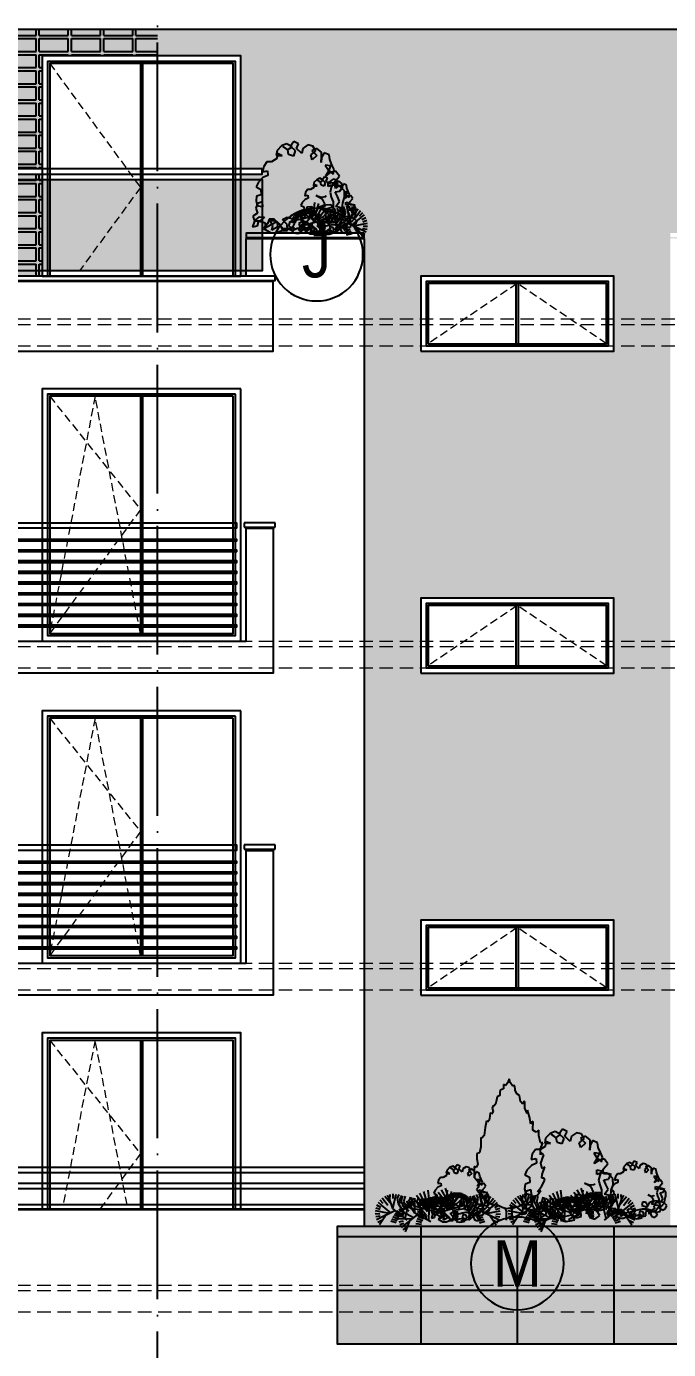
# Model space of a CAD drawing. Extents: x 9615146 to 9672346, y 4699603 to 4705703.
# Drawn here: x 9646191 to 9646789, y 4700649 to 4701881 of the extents above; entities that cross this region are included whole.
import ezdxf
from ezdxf.enums import TextEntityAlignment as Align

# ---------------------------------------------------------------- set-up
doc = ezdxf.new("R2010")
doc.units = 0
doc.header["$LTSCALE"] = 0.5
doc.header["$MEASUREMENT"] = 0
doc.linetypes.add('ACAD_ISO04W100', pattern=[30, 24, -3, 0, -3])
doc.linetypes.add('DASHED', pattern=[0.75, 0.5, -0.25])
doc.layers.get('0').update_dxf_attribs({"color": 251, "linetype": 'CONTINUOUS'})
for name, color, linetype in [('_axis', 1, 'ACAD_ISO04W100'), ('_hatch', 9, 'CONTINUOUS'), ('_hatch_construction', 252, 'CONTINUOUS'), ('_text_spesif_window', 41, 'CONTINUOUS'), ('_view', 3, 'CONTINUOUS'), ('_vista', 75, 'CONTINUOUS'), ('fasadi', 147, 'CONTINUOUS')]:
    doc.layers.add(name, color=color, linetype=linetype)
doc.layers.add('_punk', color=8, linetype='DASHED', lineweight=9)
doc.styles.add('HEB1', font='', dxfattribs={"width": 0.8, "oblique": 17})
doc.styles.add('POMESHTENIA', font='arial.ttf', dxfattribs={"width": 0.9})
doc.styles.get('HEB1').set_extended_font_data('HebarU Cyr')
pattern_1 = [(0, (3, 0), (30, 15), [27, -3]), (0, (3, 3), (30, 15), [27, -3]), (90, (3, 3), (-30, 15), [12, -3]), (90, (0, 3), (-30, 15), [12, -3])]

# ---------------------------------------------------------------- blocks, each defined once
blk = doc.blocks.new('rgrey')
at = {"layer": '_punk', "ltscale": 30}
blk.add_lwpolyline([(173, 7), (90, 63), (7, 7)], dxfattribs=at)
at = {"layer": 'fasadi'}
for p, q in [((89, 7), (89, 63)), ((91, 7), (91, 63))]:
    blk.add_line(p, q, dxfattribs=at)
for points in [[(0, 0), (180, 0), (180, 70), (0, 70)], [(5, 5), (175, 5), (175, 65), (5, 65)], [(7, 7), (173, 7), (173, 63), (7, 63)]]:
    blk.add_lwpolyline(points, close=True, dxfattribs=at)
blk = doc.blocks.new('TREE8-E')
for p, q in [((-8.62, 6.91), (-10, 10.02)), ((-7.19, 7.05), (-8.98, 10.44)), ((-7.42, 8.84), (-7.9, 10.7)), ((-7.42, 8.84), (-6.79, 10.78)), ((-6.94, 5.39), (-4.62, 10.43)), ((-6.11, 9.06), (-5.69, 10.69)), ((-4.45, 8.81), (-3.55, 10.05)), ((-8.62, 3.89), (-13.52, 5.93)), ((-11.68, 6.05), (-13.1, 6.95)), ((-11.26, 6.78), (-12.51, 7.9)), ((-10.72, 7.44), (-11.79, 8.73)), ((-10.09, 8), (-10.95, 9.45)), ((-8.04, 4.03), (-10.82, 7.5)), ((-6.94, 5.39), (-7.42, 8.84)), ((-2.76, 0.04), (-6.94, 5.39)), ((-4.54, 6.64), (-4.45, 8.81)), ((-3.26, 2.93), (-4.54, 6.64)), ((-4.32, 6), (-3.61, 8.28)), ((-3.61, 8.28), (-2.65, 9.42)), ((-3.37, 7.39), (-2.35, 9.19)), ((-2.44, 3.89), (-3.37, 7.39)), ((-3.33, 0.76), (0.33, 8.32)), ((-2.38, 7.14), (-1.43, 8.96)), ((-1.73, 4.24), (-2.38, 7.14)), ((-0.38, 3.93), (-1.32, 6.6)), ((-0.38, 3.93), (0.43, 6.59)), ((0.67, 4.77), (0.71, 7.98)), ((1.23, 4.49), (1.23, 6.45)), ((3.03, 4.83), (1.24, 7.41)), ((4.3, 4.6), (2.6, 8.27)), ((4.87, 5.91), (4.09, 8.87)), ((6.86, 2.61), (4.33, 5.51)), ((6.02, 4.2), (4.87, 5.91)), ((6, 5.26), (5.67, 9.21)), ((6.46, 4.38), (6, 5.26)), ((9.16, 0.67), (6.19, 6.34)), ((6.98, 6.04), (7.28, 9.27)), ((7.4, 4.58), (6.98, 6.04)), ((8.33, 3.11), (7.54, 6.56)), ((8.35, 4.58), (8.22, 6.56)), ((8.82, 4.51), (8.9, 6.49)), ((9.28, 4.39), (9.57, 6.35)), ((9.73, 4.22), (10.22, 6.14)), ((10.16, 4.01), (10.84, 5.86)), ((10.56, 3.75), (11.43, 5.52)), ((10.93, 3.45), (11.99, 5.12)), ((-12.21, 3.59), (-13.88, 3.75)), ((-12.16, 4.44), (-13.79, 4.86)), ((-6.22, 4.47), (-13.79, 2.65)), ((-11.9, 1.94), (-13.54, 1.57)), ((-9.89, 3.59), (-13.12, 0.55)), ((-6.86, -0.04), (-8.75, 0.93)), ((-6.43, 0.55), (-8.23, 1.68)), ((-5.95, 1.11), (-7.65, 2.39)), ((-5.43, 1.62), (-7.01, 3.05)), ((-4.86, 2.09), (-6.31, 3.65)), ((-4.25, 2.5), (-5.56, 4.18)), ((-3.61, 2.86), (-4.77, 4.65)), ((-4.11, 1.77), (-3.26, 2.93)), ((1.9, 3.05), (-0.38, 3.93)), ((8.96, 0.42), (0.67, 4.77)), ((3.35, 0.5), (1.38, 0.37)), ((3.43, 0.97), (1.45, 1.05)), ((3.55, 1.44), (1.59, 1.72)), ((3.72, 1.88), (1.8, 2.37)), ((3.93, 2.31), (1.9, 3.05)), ((4.83, 3.42), (3.03, 4.83)), ((5.2, 3.72), (4.3, 4.6)), ((7.99, 2.91), (9.73, 4.22)), ((8.64, 0.04), (12.5, 4.67)), ((11.57, 2.74), (12.95, 4.16)), ((11.84, 2.34), (13.36, 3.61)), ((12.05, 1.92), (13.7, 3.02)), ((12.23, 1.47), (13.98, 2.4)), ((12.35, 1.01), (14.19, 1.75)), ((12.43, 0.54), (14.34, 1.08))]:
    blk.add_line(p, q)
blk = doc.blocks.new('_TREE16')
for p, q in [((-1.4, 155.7), (-7.1, 147.9)), ((6.3, 152), (-1.4, 155.7)), ((-29.4, 140.7), (-30.9, 132.4)), ((-30.9, 132.4), (-21.1, 131.8)), ((-28.8, 135.5), (-29.9, 127.2)), ((-22.1, 148.4), (-29.4, 140.7)), ((-21.1, 131.8), (-28.8, 135.5)), ((-13.8, 152), (-22.1, 148.4)), ((-11.8, 141.7), (-20, 147.4)), ((-20, 147.4), (-12.3, 141.7)), ((-4.5, 146.9), (-13.8, 152)), ((-12.3, 141.7), (-4.5, 146.9)), ((-10.2, 133.9), (-11.8, 141.7)), ((-2.4, 131.4), (-10.2, 133.9)), ((-7.1, 147.9), (0.7, 140.7)), ((0.7, 140.7), (-2.4, 131.4)), ((2.7, 144.3), (6.3, 152)), ((11.5, 135.5), (2.7, 144.3)), ((13.6, 144.3), (11.5, 135.5)), ((21.9, 150), (13.6, 144.3)), ((30.2, 147.9), (21.9, 150)), ((26.5, 133.4), (34.8, 139.6)), ((29.1, 125.1), (26.5, 133.4)), ((36.9, 144.3), (28.6, 140.1)), ((28.6, 140.1), (36.9, 132.4)), ((36.9, 132.4), (29.1, 125.1)), ((34.8, 139.6), (30.2, 147.9)), ((44.6, 138.1), (36.9, 144.3)), ((44.6, 130.3), (44.6, 138.1)), ((48.8, 137), (44.6, 128.8)), ((57.1, 133.4), (48.8, 137)), ((58.1, 125.6), (57.1, 133.4)), ((-51.6, 114.3), (-53.7, 105.4)), ((-46.4, 122), (-51.6, 114.3)), ((-38.7, 122), (-46.4, 122)), ((-29.9, 127.2), (-38.7, 122)), ((44.1, 121), (44.6, 130.3)), ((44.6, 128.8), (44.1, 121)), ((60.1, 115.3), (50.8, 116.3)), ((50.8, 116.3), (56, 108)), ((56.5, 107), (60.1, 115.3)), ((61.7, 116.9), (58.1, 125.6)), ((65.3, 109.1), (61.7, 116.9)), ((-53.1, 95.6), (-60.4, 87.8)), ((-53.7, 105.4), (-45.4, 107)), ((-44.8, 99.2), (-53.1, 95.6)), ((-45.4, 107), (-44.8, 99.2)), ((51.4, 98.7), (56.5, 107)), ((59.1, 103.9), (51.4, 98.7)), ((55.5, 80.6), (55.5, 88.4)), ((55.5, 88.4), (63.8, 86.8)), ((56, 108), (63.8, 101.3)), ((67.9, 106.5), (59.1, 103.9)), ((63.8, 101.3), (65.3, 109.1)), ((66.4, 89.4), (74.1, 98.2)), ((66.9, 81.6), (66.4, 89.4)), ((74.1, 98.2), (67.9, 106.5)), ((-60.4, 87.8), (-64, 80.1)), ((-64, 80.1), (-56.3, 75.9)), ((-55.7, 67.1), (-63.5, 64.5)), ((-56.3, 75.9), (-55.7, 67.1)), ((46.2, 59.9), (35.3, 66.1)), ((35.3, 66.1), (43.6, 63)), ((63.3, 83.2), (55.5, 80.6)), ((60.7, 79), (58.6, 71.3)), ((58.6, 71.3), (60.7, 63)), ((63.8, 86.8), (60.7, 79)), ((71.6, 82.7), (63.3, 83.2)), ((74.6, 81.6), (66.9, 81.6)), ((67.4, 71.8), (75.1, 72.9)), ((71, 64), (67.4, 71.8)), ((79.8, 80.6), (71.6, 82.7)), ((82.4, 73.9), (74.6, 81.6)), ((75.1, 72.9), (79.8, 80.6)), ((82.9, 63), (82.4, 73.9)), ((-61.9, 52.6), (-65, 44.9)), ((-65, 44.9), (-61.9, 36.6)), ((-63.5, 64.5), (-64.5, 56.8)), ((-64.5, 56.8), (-62.4, 49)), ((-62.4, 49), (-53.1, 46.9)), ((-53.7, 55.2), (-61.9, 52.6)), ((-53.1, 46.9), (-53.7, 55.2)), ((20.3, 46.4), (18.3, 37.6)), ((28.1, 46.9), (20.3, 46.4)), ((34.3, 38.2), (28.1, 46.9)), ((35.8, 37.6), (40, 46.4)), ((40, 46.4), (50.3, 51.1)), ((43.6, 63), (51.4, 64)), ((44.6, 42.3), (52.4, 50.6)), ((50.3, 51.1), (46.2, 59.9)), ((55.5, 44.3), (50.8, 36.6)), ((51.4, 64), (52.4, 65.6)), ((52.4, 50.6), (60.1, 51.1)), ((63.8, 46.4), (55.5, 44.3)), ((60.1, 51.1), (67.9, 41.3)), ((60.7, 63), (63.8, 55.2)), ((63.8, 55.2), (63.8, 46.4)), ((68.4, 47.5), (74.6, 55.8)), ((76.7, 45.4), (68.4, 47.5)), ((74.6, 55.8), (71, 64)), ((71.6, 37.1), (78.8, 44.9)), ((85, 38.2), (76.7, 45.4)), ((78.8, 44.9), (79.8, 53.7)), ((79.8, 53.7), (82.9, 63)), ((-67.1, 23.1), (-70.2, 13.8)), ((-61.9, 36.6), (-69.7, 31.4)), ((-69.7, 31.4), (-67.1, 23.7)), ((-67.1, 23.7), (-58.8, 30.4)), ((-58.8, 23.1), (-67.1, 23.1)), ((-61.9, 15.4), (-59.9, 23.7)), ((-59.9, 23.7), (-49.5, 20.5)), ((-58.8, 30.4), (-50.5, 29.9)), ((-50.5, 29.9), (-58.8, 23.1)), ((-42.8, 26.3), (-45.4, 18.5)), ((-34.5, 26.3), (-42.8, 26.3)), ((-41.2, 23.7), (-32.9, 24.2)), ((-36.6, 15.9), (-41.2, 23.7)), ((-39.2, 17.4), (-29.9, 22.6)), ((-25.7, 17.9), (-34.5, 26.3)), ((-32.9, 24.2), (-24.7, 17.4)), ((-29.9, 22.6), (-28.3, 13.8)), ((-20.5, 25.7), (-12.8, 29.9)), ((-12.8, 17.4), (-20.5, 25.7)), ((-12.8, 29.9), (-5, 27.8)), ((-8.2, 22.6), (-10.2, 14.4)), ((0.1, 20), (-8.2, 22.6)), ((-5, 27.8), (3.3, 25.2)), ((3.3, 25.2), (11.5, 27.3)), ((11.5, 27.3), (20.8, 29.3)), ((13.6, 23.1), (12, 15.4)), ((21.9, 21.1), (13.6, 23.1)), ((18.3, 37.6), (28.1, 35)), ((20.8, 29.3), (28.6, 29.3)), ((35.3, 27.3), (27, 27.8)), ((27, 27.8), (36.9, 21.1)), ((28.1, 35), (35.8, 37.6)), ((28.6, 29.3), (34.3, 38.2)), ((29.1, 20), (37.9, 27.3)), ((44.1, 24.2), (35.3, 27.3)), ((37.9, 27.3), (40.5, 18.5)), ((38.4, 14.8), (39.5, 22.6)), ((46.2, 22.1), (38.4, 14.8)), ((39.5, 22.6), (48.2, 22.6)), ((52.4, 28.8), (44.1, 24.2)), ((55.5, 38.7), (44.6, 42.3)), ((55.5, 20), (46.2, 22.1)), ((48.2, 21.6), (56, 24.7)), ((48.2, 22.6), (56.5, 20)), ((50.8, 36.6), (52.4, 28.8)), ((63.3, 37.6), (55.5, 38.7)), ((56, 24.7), (63.3, 34)), ((56.5, 20), (67.4, 22.1)), ((67.9, 41.3), (63.3, 32.4)), ((69.4, 29.9), (63.3, 37.6)), ((63.3, 34), (71.6, 37.1)), ((63.3, 32.4), (73.6, 25.7)), ((67.4, 22.1), (69.4, 29.9)), ((73.6, 25.7), (81.9, 29.9)), ((81.9, 29.9), (85, 38.2)), ((-70.2, 13.8), (-61.9, 15.4)), ((-45.4, 18.5), (-52.1, 10.7)), ((-52.1, 10.7), (-39.7, 4)), ((-49.5, 20.5), (-49, 12.2)), ((-49, 12.2), (-39.2, 17.4)), ((-39.7, 4), (-30.9, 4)), ((-38.1, 8.1), (-36.6, 15.9)), ((-28.3, 13.8), (-38.1, 8.1)), ((-30.9, 4), (-21.1, 7.6)), ((-20, 10.2), (-25.7, 17.9)), ((-24.7, 17.4), (-21.1, 9.2)), ((-21.1, 9.2), (-13.3, 9.7)), ((-21.1, 7.6), (-12.3, 7.6)), ((-12.3, 10.7), (-20, 10.2)), ((-13.3, 9.7), (-4.5, 11.2)), ((-12.3, 7.6), (-12.8, 17.4)), ((-4.5, 7.1), (-12.3, 10.7)), ((-10.2, 14.4), (-0.9, 12.2)), ((-4.5, 11.2), (0.1, 20)), ((-0.9, 12.2), (-4.5, 4.5)), ((3.8, 10.7), (-4.5, 7.1)), ((-4.5, 4.5), (3.8, 2.4)), ((13.6, 12.8), (3.8, 10.7)), ((3.8, 2.4), (11.5, 3.5)), ((8.4, 5.5), (16.2, 10.2)), ((11.5, 3.5), (19.3, 5)), ((12, 15.4), (21.3, 8.6)), ((19.3, 5), (13.6, 12.8)), ((16.2, 10.2), (23.9, 13.3)), ((21.3, 8.6), (29.6, 10.7)), ((23.9, 13.3), (21.9, 21.1)), ((29.6, 10.7), (29.1, 20)), ((36.9, 21.1), (48.2, 21.6)), ((40.5, 18.5), (44.1, 9.2)), ((44.1, 9.2), (52.4, 6)), ((52.4, 6), (60.7, 12.2)), ((60.7, 12.2), (55.5, 20))]:
    blk.add_line(p, q)
blk = doc.blocks.new('_TREE03')
for p, q in [((-49, 1054), (-45, 1087)), ((-45, 1087), (-26, 1087)), ((-26, 1087), (-7, 1114)), ((-7, 1114), (1, 1146)), ((1, 1146), (12, 1114)), ((12, 1114), (28, 1092)), ((28, 1092), (47, 1098)), ((47, 1098), (47, 1065)), ((-126, 957), (-122, 967)), ((-122, 967), (-111, 940)), ((-91, 962), (-84, 1011)), ((-84, 1011), (-61, 1022)), ((-61, 1022), (-49, 1054)), ((47, 1065), (74, 1054)), ((74, 1054), (77, 1033)), ((77, 1033), (77, 1011)), ((77, 1011), (97, 1000)), ((97, 1000), (104, 973)), ((104, 973), (112, 940)), ((-164, 837), (-149, 892)), ((-149, 892), (-145, 865)), ((-145, 865), (-126, 908)), ((-126, 908), (-126, 957)), ((-111, 940), (-91, 962)), ((112, 940), (124, 924)), ((124, 924), (131, 930)), ((131, 930), (139, 908)), ((139, 908), (131, 881)), ((131, 881), (143, 859)), ((143, 859), (154, 870)), ((154, 870), (158, 843)), ((-195, 799), (-183, 794)), ((-191, 729), (-195, 799)), ((-183, 794), (-176, 778)), ((-176, 778), (-164, 837)), ((158, 843), (162, 810)), ((162, 810), (177, 794)), ((177, 794), (185, 805)), ((185, 805), (196, 751)), ((196, 751), (204, 686)), ((-253, 626), (-241, 686)), ((-241, 729), (-218, 713)), ((-241, 686), (-241, 729)), ((-218, 713), (-191, 729)), ((204, 686), (223, 664)), ((223, 664), (231, 669)), ((231, 669), (231, 594)), ((-279, 529), (-260, 545)), ((-272, 626), (-253, 626)), ((-253, 577), (-272, 626)), ((-260, 545), (-253, 529)), ((-253, 529), (-253, 577)), ((231, 594), (242, 545)), ((242, 545), (262, 539)), ((262, 539), (262, 496)), ((-268, 371), (-287, 431)), ((-287, 431), (-268, 415)), ((-256, 463), (-279, 529)), ((-268, 415), (-256, 463)), ((262, 496), (254, 453)), ((254, 453), (269, 426)), ((269, 426), (285, 436)), ((285, 436), (285, 398)), ((-287, 323), (-283, 339)), ((-260, 274), (-287, 323)), ((-283, 339), (-264, 339)), ((-264, 339), (-268, 371)), ((281, 344), (258, 317)), ((285, 398), (281, 344)), ((-229, 230), (-260, 274)), ((-229, 203), (-256, 241)), ((-256, 241), (-229, 230)), ((265, 252), (219, 192)), ((258, 317), (246, 295)), ((246, 295), (250, 268)), ((250, 268), (265, 252)), ((-176, 187), (-229, 203)), ((-191, 176), (-176, 187)), ((-157, 138), (-191, 176)), ((-84, 117), (-157, 138)), ((-61, 106), (-84, 117)), ((100, 127), (58, 106)), ((131, 122), (100, 127)), ((166, 144), (131, 122)), ((208, 171), (166, 144)), ((219, 192), (208, 171)), ((-61, 106), (-33, 98)), ((-33, 98), (-7, 100)), ((-29, 1), (-22, 41)), ((-18, 99), (-22, 41)), ((24, 95), (-7, 100)), ((35, 99), (21, 68)), ((21, 1), (21, 68)), ((58, 106), (24, 95))]:
    blk.add_line(p, q)
blk = doc.blocks.new('fghfdg')
at = {"layer": '_text_spesif_window'}
blk.add_circle((0, 0), 18, dxfattribs=at)
at = {"layer": '_text_spesif_window', "style": 'HEB1', "text_generation_flag": 6, "width": 0.8}
blk.add_attdef('A', text='', height=18, rotation=180, dxfattribs=at).set_placement((0, -9.23), align=Align.CENTER)

msp = doc.modelspace()

# ---------------------------------------------------------------- hatches: boundary and pattern name
at = {"layer": '_hatch', "ltscale": 30, "true_color": 0xb97b1d}
h = msp.add_hatch(color=32, dxfattribs=at)
h.dxf.hatch_style = 1
h.paths.add_polyline_path([(9645803.23, 4701878.84), (9645293.23, 4701878.84), (9645293.23, 4701853.84), (9645400.73, 4701853.84), (9645400.73, 4701748.84), (9645520.73, 4701748.84), (9645520.73, 4701853.84), (9645705.73, 4701853.84), (9645705.73, 4701748.84), (9645725.73, 4701748.84), (9645725.73, 4701743.84), (9645705.73, 4701743.84), (9645705.73, 4701738.84), (9645725.73, 4701738.84), (9645725.73, 4701688.84), (9645803.23, 4701688.84)])
h.paths.add_polyline_path([(9645900.73, 4701853.84), (9646085.73, 4701853.84), (9646085.73, 4701748.84), (9646205.73, 4701748.84), (9646205.73, 4701853.84), (9646313.23, 4701853.84), (9646313.23, 4701878.84), (9645803.23, 4701878.84), (9645803.23, 4701688.84), (9645880.73, 4701688.84), (9645880.73, 4701738.84), (9645900.73, 4701738.84), (9645900.73, 4701743.84), (9645880.73, 4701743.84), (9645880.73, 4701748.84), (9645900.73, 4701748.84)])
h.paths.add_polyline_path([(9646205.73, 4701743.84), (9646085.73, 4701743.84), (9646085.73, 4701738.84), (9646205.73, 4701738.84)], flags=17)
h.paths.add_polyline_path([(9646205.73, 4701738.84), (9646085.73, 4701738.84), (9646085.73, 4701653.84), (9646205.73, 4701653.84)])
h.paths.add_polyline_path([(9646205.73, 4701653.84), (9646085.73, 4701653.84), (9646085.73, 4701648.84), (9646205.73, 4701648.84)])
h.paths.add_polyline_path([(9645900.73, 4701738.84), (9645880.73, 4701738.84), (9645880.73, 4701688.84), (9645895.73, 4701688.84), (9645895.73, 4701684.84), (9645880.73, 4701684.84), (9645880.73, 4701683.84), (9645895.73, 4701683.84), (9645895.73, 4701653.84), (9645900.73, 4701653.84)])
h.paths.add_polyline_path([(9645900.73, 4701653.84), (9645895.73, 4701653.84), (9645895.73, 4701648.84), (9645900.73, 4701648.84)])
h.paths.add_polyline_path([(9645725.73, 4701738.84), (9645705.73, 4701738.84), (9645705.73, 4701653.84), (9645710.73, 4701653.84), (9645710.73, 4701683.84), (9645725.73, 4701683.84), (9645725.73, 4701684.84), (9645710.73, 4701684.84), (9645710.73, 4701688.84), (9645725.73, 4701688.84)])
h.paths.add_polyline_path([(9645710.73, 4701653.84), (9645705.73, 4701653.84), (9645705.73, 4701648.84), (9645710.73, 4701648.84)])
h.paths.add_polyline_path([(9645520.73, 4701738.84), (9645400.73, 4701738.84), (9645400.73, 4701653.84), (9645520.73, 4701653.84)])
h.paths.add_polyline_path([(9645520.73, 4701743.84), (9645400.73, 4701743.84), (9645400.73, 4701738.84), (9645520.73, 4701738.84)], flags=17)
h.paths.add_polyline_path([(9645520.73, 4701653.84), (9645400.73, 4701653.84), (9645400.73, 4701648.84), (9645520.73, 4701648.84)])
h = msp.add_hatch(color=32, dxfattribs=at)
h.dxf.hatch_style = 1
h.paths.add_polyline_path([(9646905.73, 4701853.84), (9646983.23, 4701853.84), (9646983.23, 4701878.84), (9646313.23, 4701878.84), (9646313.23, 4701853.84), (9646390.73, 4701853.84), (9646390.73, 4701748.84), (9646410.73, 4701748.84), (9646410.73, 4701743.84), (9646390.73, 4701743.84), (9646390.73, 4701738.84), (9646410.73, 4701738.84), (9646410.73, 4701688.84), (9646505.73, 4701688.84), (9646505.73, 4701684.84), (9646410.73, 4701684.84), (9646410.73, 4701683.84), (9646505.73, 4701683.84), (9646505.73, 4700763.84), (9646790.73, 4700763.84), (9646790.73, 4701683.84), (9646885.73, 4701683.84), (9646885.73, 4701684.84), (9646790.73, 4701684.84), (9646790.73, 4701688.84), (9646885.73, 4701688.84), (9646885.73, 4701738.84), (9646905.73, 4701738.84), (9646905.73, 4701743.84), (9646885.73, 4701743.84), (9646885.73, 4701748.84), (9646905.73, 4701748.84)])
h.paths.add_polyline_path([(9646738.23, 4701648.84), (9646738.23, 4701578.84), (9646558.23, 4701578.84), (9646558.23, 4701648.84)], flags=16)
h.paths.add_polyline_path([(9646733.23, 4701643.84), (9646733.23, 4701583.84), (9646563.23, 4701583.84), (9646563.23, 4701643.84)], flags=0)
h.paths.add_polyline_path([(9646731.23, 4701641.84), (9646731.23, 4701585.84), (9646565.23, 4701585.84), (9646565.23, 4701641.84)], flags=0)
h.paths.add_polyline_path([(9646738.23, 4701348.84), (9646738.23, 4701278.84), (9646558.23, 4701278.84), (9646558.23, 4701348.84)], flags=16)
h.paths.add_polyline_path([(9646733.23, 4701343.84), (9646733.23, 4701283.84), (9646563.23, 4701283.84), (9646563.23, 4701343.84)], flags=0)
h.paths.add_polyline_path([(9646731.23, 4701341.84), (9646731.23, 4701285.84), (9646565.23, 4701285.84), (9646565.23, 4701341.84)], flags=0)
h.paths.add_polyline_path([(9646738.23, 4701048.84), (9646738.23, 4700978.84), (9646558.23, 4700978.84), (9646558.23, 4701048.84)], flags=16)
h.paths.add_polyline_path([(9646733.23, 4701043.84), (9646733.23, 4700983.84), (9646563.23, 4700983.84), (9646563.23, 4701043.84)], flags=0)
h.paths.add_polyline_path([(9646731.23, 4701041.84), (9646731.23, 4700985.84), (9646565.23, 4700985.84), (9646565.23, 4701041.84)], flags=0)
h.paths.add_polyline_path([(9646410.73, 4701738.84), (9646390.73, 4701738.84), (9646390.73, 4701653.84), (9646395.73, 4701653.84), (9646395.73, 4701683.84), (9646410.73, 4701683.84), (9646410.73, 4701684.84), (9646395.73, 4701684.84), (9646395.73, 4701688.84), (9646410.73, 4701688.84)], flags=17)
h.paths.add_polyline_path([(9646395.73, 4701653.84), (9646390.73, 4701653.84), (9646390.73, 4701648.84), (9646395.73, 4701648.84)], flags=17)
h.paths.add_polyline_path([(9646905.73, 4701738.84), (9646885.73, 4701738.84), (9646885.73, 4701688.84), (9646900.73, 4701688.84), (9646900.73, 4701684.84), (9646885.73, 4701684.84), (9646885.73, 4701683.84), (9646900.73, 4701683.84), (9646900.73, 4701653.84), (9646905.73, 4701653.84)], flags=17)
h.paths.add_polyline_path([(9646905.73, 4701653.84), (9646900.73, 4701653.84), (9646900.73, 4701648.84), (9646905.73, 4701648.84)], flags=17)
at = {"layer": '_hatch', "ltscale": 30, "true_color": 0x755724}
h = msp.add_hatch(color=27, dxfattribs=at)
h.dxf.hatch_style = 1
h.paths.add_polyline_path([(9646480.73, 4700763.84), (9646480.73, 4700708.84), (9646815.73, 4700708.84), (9646815.73, 4700763.84)])
h.paths.add_polyline_path([(9646480.73, 4700708.84), (9646480.73, 4700703.84), (9646815.73, 4700703.84), (9646815.73, 4700708.84)])
h.paths.add_polyline_path([(9646480.73, 4700703.84), (9646480.73, 4700683.84), (9646815.73, 4700683.84), (9646815.73, 4700703.84)])
h.paths.add_polyline_path([(9646480.73, 4700683.84), (9646480.73, 4700653.84), (9646815.73, 4700653.84), (9646815.73, 4700683.84)])
at = {"layer": '_hatch_construction', "ltscale": 40}
h = msp.add_hatch(dxfattribs=at)
h.set_pattern_fill('EGGCRATE', color=250, scale=30, style=0, pattern_type=2)
h.set_pattern_definition(pattern_1)
h.paths.add_polyline_path([(9645803.23, 4701878.84), (9645293.23, 4701878.84), (9645293.23, 4701853.84), (9645400.73, 4701853.84), (9645400.73, 4701748.84), (9645520.73, 4701748.84), (9645520.73, 4701853.84), (9645705.73, 4701853.84), (9645705.73, 4701748.84), (9645725.73, 4701748.84), (9645725.73, 4701743.84), (9645705.73, 4701743.84), (9645705.73, 4701738.84), (9645725.73, 4701738.84), (9645725.73, 4701688.84), (9645803.23, 4701688.84)])
h.paths.add_polyline_path([(9645900.73, 4701853.84), (9646085.73, 4701853.84), (9646085.73, 4701748.84), (9646205.73, 4701748.84), (9646205.73, 4701853.84), (9646313.23, 4701853.84), (9646313.23, 4701878.84), (9645803.23, 4701878.84), (9645803.23, 4701688.84), (9645880.73, 4701688.84), (9645880.73, 4701738.84), (9645900.73, 4701738.84), (9645900.73, 4701743.84), (9645880.73, 4701743.84), (9645880.73, 4701748.84), (9645900.73, 4701748.84)])
h.paths.add_polyline_path([(9646205.73, 4701743.84), (9646085.73, 4701743.84), (9646085.73, 4701738.84), (9646205.73, 4701738.84)], flags=17)
h.paths.add_polyline_path([(9646205.73, 4701738.84), (9646085.73, 4701738.84), (9646085.73, 4701653.84), (9646205.73, 4701653.84)])
h.paths.add_polyline_path([(9646205.73, 4701653.84), (9646085.73, 4701653.84), (9646085.73, 4701648.84), (9646205.73, 4701648.84)])
h.paths.add_polyline_path([(9645900.73, 4701738.84), (9645880.73, 4701738.84), (9645880.73, 4701688.84), (9645895.73, 4701688.84), (9645895.73, 4701684.84), (9645880.73, 4701684.84), (9645880.73, 4701683.84), (9645895.73, 4701683.84), (9645895.73, 4701653.84), (9645900.73, 4701653.84)])
h.paths.add_polyline_path([(9645900.73, 4701653.84), (9645895.73, 4701653.84), (9645895.73, 4701648.84), (9645900.73, 4701648.84)])
h.paths.add_polyline_path([(9645725.73, 4701738.84), (9645705.73, 4701738.84), (9645705.73, 4701653.84), (9645710.73, 4701653.84), (9645710.73, 4701683.84), (9645725.73, 4701683.84), (9645725.73, 4701684.84), (9645710.73, 4701684.84), (9645710.73, 4701688.84), (9645725.73, 4701688.84)])
h.paths.add_polyline_path([(9645710.73, 4701653.84), (9645705.73, 4701653.84), (9645705.73, 4701648.84), (9645710.73, 4701648.84)])
h.paths.add_polyline_path([(9645520.73, 4701738.84), (9645400.73, 4701738.84), (9645400.73, 4701653.84), (9645520.73, 4701653.84)])
h.paths.add_polyline_path([(9645520.73, 4701743.84), (9645400.73, 4701743.84), (9645400.73, 4701738.84), (9645520.73, 4701738.84)], flags=17)
h.paths.add_polyline_path([(9645520.73, 4701653.84), (9645400.73, 4701653.84), (9645400.73, 4701648.84), (9645520.73, 4701648.84)])
h = msp.add_hatch(dxfattribs=at)
h.set_pattern_fill('EGGCRATE', color=250, scale=30, style=0, pattern_type=2)
h.set_pattern_definition(pattern_1)
h.paths.add_polyline_path([(9646905.73, 4701853.84), (9646983.23, 4701853.84), (9646983.23, 4701878.84), (9646313.23, 4701878.84), (9646313.23, 4701853.84), (9646390.73, 4701853.84), (9646390.73, 4701748.84), (9646410.73, 4701748.84), (9646410.73, 4701743.84), (9646390.73, 4701743.84), (9646390.73, 4701738.84), (9646410.73, 4701738.84), (9646410.73, 4701688.84), (9646505.73, 4701688.84), (9646505.73, 4701684.84), (9646410.73, 4701684.84), (9646410.73, 4701683.84), (9646505.73, 4701683.84), (9646505.73, 4700763.84), (9646790.73, 4700763.84), (9646790.73, 4701683.84), (9646885.73, 4701683.84), (9646885.73, 4701684.84), (9646790.73, 4701684.84), (9646790.73, 4701688.84), (9646885.73, 4701688.84), (9646885.73, 4701738.84), (9646905.73, 4701738.84), (9646905.73, 4701743.84), (9646885.73, 4701743.84), (9646885.73, 4701748.84), (9646905.73, 4701748.84)])
h.paths.add_polyline_path([(9646738.23, 4701648.84), (9646738.23, 4701578.84), (9646558.23, 4701578.84), (9646558.23, 4701648.84)], flags=16)
h.paths.add_polyline_path([(9646733.23, 4701643.84), (9646733.23, 4701583.84), (9646563.23, 4701583.84), (9646563.23, 4701643.84)], flags=0)
h.paths.add_polyline_path([(9646731.23, 4701641.84), (9646731.23, 4701585.84), (9646565.23, 4701585.84), (9646565.23, 4701641.84)], flags=0)
h.paths.add_polyline_path([(9646738.23, 4701348.84), (9646738.23, 4701278.84), (9646558.23, 4701278.84), (9646558.23, 4701348.84)], flags=16)
h.paths.add_polyline_path([(9646733.23, 4701343.84), (9646733.23, 4701283.84), (9646563.23, 4701283.84), (9646563.23, 4701343.84)], flags=0)
h.paths.add_polyline_path([(9646731.23, 4701341.84), (9646731.23, 4701285.84), (9646565.23, 4701285.84), (9646565.23, 4701341.84)], flags=0)
h.paths.add_polyline_path([(9646738.23, 4701048.84), (9646738.23, 4700978.84), (9646558.23, 4700978.84), (9646558.23, 4701048.84)], flags=16)
h.paths.add_polyline_path([(9646733.23, 4701043.84), (9646733.23, 4700983.84), (9646563.23, 4700983.84), (9646563.23, 4701043.84)], flags=0)
h.paths.add_polyline_path([(9646731.23, 4701041.84), (9646731.23, 4700985.84), (9646565.23, 4700985.84), (9646565.23, 4701041.84)], flags=0)
h.paths.add_polyline_path([(9646410.73, 4701738.84), (9646390.73, 4701738.84), (9646390.73, 4701653.84), (9646395.73, 4701653.84), (9646395.73, 4701683.84), (9646410.73, 4701683.84), (9646410.73, 4701684.84), (9646395.73, 4701684.84), (9646395.73, 4701688.84), (9646410.73, 4701688.84)], flags=17)
h.paths.add_polyline_path([(9646395.73, 4701653.84), (9646390.73, 4701653.84), (9646390.73, 4701648.84), (9646395.73, 4701648.84)], flags=17)
h.paths.add_polyline_path([(9646905.73, 4701738.84), (9646885.73, 4701738.84), (9646885.73, 4701688.84), (9646900.73, 4701688.84), (9646900.73, 4701684.84), (9646885.73, 4701684.84), (9646885.73, 4701683.84), (9646900.73, 4701683.84), (9646900.73, 4701653.84), (9646905.73, 4701653.84)], flags=17)
h.paths.add_polyline_path([(9646905.73, 4701653.84), (9646900.73, 4701653.84), (9646900.73, 4701648.84), (9646905.73, 4701648.84)], flags=17)
at = {"layer": 'fasadi'}
h = msp.add_hatch(dxfattribs=at)
h.set_pattern_fill('DOTS,_O', color=256, scale=3)
h.set_pattern_definition([(0, (9643147.7974, 4699996.5997), (2.38125, 4.7625), [0, -4.7625])])
h.paths.add_polyline_path([(9645880.73, 4701653.84), (9646410.73, 4701653.84), (9646410.73, 4701738.84), (9645880.73, 4701738.84)])

# ---------------------------------------------------------------- linework, layer by layer
at = {"layer": '_axis', "ltscale": 10}
msp.add_line((9646313.23, 4699945.26), (9646313.23, 4702088.08), dxfattribs=at)
at = {"layer": '_hatch_construction', "color": 250, "ltscale": 40}
for p, q in [((9646558.23, 4700763.84), (9646558.23, 4700653.84)), ((9646648.23, 4700763.84), (9646648.23, 4700653.84)), ((9646738.23, 4700763.84), (9646738.23, 4700653.84)), ((9646815.73, 4700753.84, 0), (9646480.73, 4700753.84)), ((9646815.73, 4700703.84), (9646480.73, 4700703.84))]:
    msp.add_line(p, q, dxfattribs=at)
at = {"layer": '_punk', "ltscale": 30}
for p, q in [((9646212.73, 4701846.84), (9646297.23, 4701731.34)), ((9646297.23, 4701731.34), (9646240.53, 4701653.84)), ((9646254.98, 4701536.84), (9646212.73, 4701315.84)), ((9646212.73, 4701536.84), (9646297.23, 4701431.34)), ((9646297.23, 4701315.84), (9646254.98, 4701536.84)), ((9646297.23, 4701431.34), (9646212.73, 4701315.84)), ((9646254.98, 4701236.84), (9646212.73, 4701015.84)), ((9646212.73, 4701236.84), (9646297.23, 4701131.34)), ((9646297.23, 4701015.84), (9646254.98, 4701236.84)), ((9646297.23, 4701131.34), (9646212.73, 4701015.84)), ((9646212.73, 4700936.84), (9646297.23, 4700831.34)), ((9646254.98, 4700936.84), (9646225.17, 4700783.84)), ((9646284.79, 4700783.84), (9646254.98, 4700936.84)), ((9646297.23, 4700831.34), (9646258.82, 4700778.84))]:
    msp.add_line(p, q, dxfattribs=at)
at = {"layer": '_punk', "ltscale": 50}
for p, q in [((9639769.92, 4701608.84), (9650063.25, 4701608.84)), ((9639769.92, 4701603.84), (9650063.25, 4701603.84)), ((9639769.92, 4701583.84), (9650063.25, 4701583.84)), ((9639769.92, 4701308.84), (9650063.25, 4701308.84)), ((9639769.92, 4701303.84), (9650063.25, 4701303.84)), ((9639769.92, 4701283.84), (9650063.25, 4701283.84)), ((9639769.92, 4701008.84), (9650063.25, 4701008.84)), ((9639769.92, 4701003.84), (9650063.25, 4701003.84)), ((9639769.92, 4700983.84), (9650063.25, 4700983.84)), ((9639769.92, 4700708.84), (9650063.25, 4700708.84)), ((9639769.92, 4700703.84), (9650063.25, 4700703.84)), ((9639769.92, 4700683.84), (9650063.25, 4700683.84))]:
    msp.add_line(p, q, dxfattribs=at)
at = {"layer": 'fasadi'}
for p, q in [((9646297.23, 4701846.84), (9646297.23, 4701648.84)), ((9646299.23, 4701846.84), (9646299.23, 4701648.84)), ((9646395.73, 4701648.84), (9646395.73, 4701683.84)), ((9646395.73, 4701683.84), (9646505.73, 4701683.84)), ((9646505.73, 4701683.84), (9646505.73, 4700763.84)), ((9646297.23, 4701536.84), (9646297.23, 4701315.84)), ((9646299.23, 4701536.84), (9646299.23, 4701315.84)), ((9646422.73, 4701418.84), (9646393.73, 4701418.84)), ((9646393.73, 4701418.84), (9646393.73, 4701414.84)), ((9646393.73, 4701414.84), (9646422.73, 4701414.84)), ((9646422.73, 4701414.84), (9646422.73, 4701418.84)), ((9646297.23, 4701236.84), (9646297.23, 4701015.84)), ((9646299.23, 4701236.84), (9646299.23, 4701015.84)), ((9646422.73, 4701118.84), (9646393.73, 4701118.84)), ((9646393.73, 4701118.84), (9646393.73, 4701114.84)), ((9646393.73, 4701114.84), (9646422.73, 4701114.84)), ((9646422.73, 4701114.84), (9646422.73, 4701118.84)), ((9646297.23, 4700936.84), (9646297.23, 4700778.84)), ((9646299.23, 4700936.84), (9646299.23, 4700778.84)), ((9645100.73, 4700818.84), (9646505.73, 4700818.84)), ((9645100.73, 4700813.84), (9646505.73, 4700813.84)), ((9645100.73, 4700803.84), (9646505.73, 4700803.84)), ((9645100.73, 4700798.84), (9646505.73, 4700798.84)), ((9645100.73, 4700783.84), (9646505.73, 4700783.84)), ((9645100.73, 4700779.84), (9646505.73, 4700779.84)), ((9646505.73, 4700778.84), (9645100.73, 4700778.84))]:
    msp.add_line(p, q, dxfattribs=at)
for points in [[(9640745.73, 4701878.84), (9649388.23, 4701878.84), (9649388.23, 4701958.84), (9640745.73, 4701958.84)], [(9646390.73, 4701853.84), (9646205.73, 4701853.84), (9646205.73, 4701648.84), (9646390.73, 4701648.84)], [(9646410.73, 4701748.84), (9645880.73, 4701748.84), (9645880.73, 4701743.84), (9646410.73, 4701743.84)], [(9645880.73, 4701738.84), (9646410.73, 4701738.84), (9646410.73, 4701653.84), (9645880.73, 4701653.84)], [(9646505.73, 4701688.84), (9646395.73, 4701688.84), (9646395.73, 4701684.84), (9646505.73, 4701684.84)], [(9645868.73, 4701644.84), (9646422.73, 4701644.84), (9646422.73, 4701648.84), (9645868.73, 4701648.84)], [(9646420.73, 4701643.84), (9645870.73, 4701643.84), (9645870.73, 4701578.84), (9646420.73, 4701578.84)], [(9646390.73, 4701543.84), (9646205.73, 4701543.84), (9646205.73, 4701308.84), (9646390.73, 4701308.84)], [(9646385.73, 4701538.84), (9646210.73, 4701538.84), (9646210.73, 4701313.84), (9646385.73, 4701313.84)], [(9646383.73, 4701536.84), (9646212.73, 4701536.84), (9646212.73, 4701315.84), (9646383.73, 4701315.84)], [(9646395.73, 4701413.84), (9646420.73, 4701413.84), (9646420.73, 4701278.84), (9645870.73, 4701278.84), (9645870.73, 4701413.84), (9645895.73, 4701413.84), (9645895.73, 4701308.84), (9646395.73, 4701308.84), (9646395.73, 4701413.84)], [(9645904.73, 4701418.84), (9646386.73, 4701418.84), (9646386.73, 4701413.84), (9645904.73, 4701413.84)], [(9645904.73, 4701403.84), (9646386.73, 4701403.84), (9646386.73, 4701401.84), (9645904.73, 4701401.84)], [(9645904.73, 4701393.84), (9646386.73, 4701393.84), (9646386.73, 4701391.84), (9645904.73, 4701391.84)], [(9645904.73, 4701383.84), (9646386.73, 4701383.84), (9646386.73, 4701381.84), (9645904.73, 4701381.84)], [(9645904.73, 4701373.84), (9646386.73, 4701373.84), (9646386.73, 4701371.84), (9645904.73, 4701371.84)], [(9645904.73, 4701363.84), (9646386.73, 4701363.84), (9646386.73, 4701361.84), (9645904.73, 4701361.84)], [(9645904.73, 4701353.84), (9646386.73, 4701353.84), (9646386.73, 4701351.84), (9645904.73, 4701351.84)], [(9645904.73, 4701343.84), (9646386.73, 4701343.84), (9646386.73, 4701341.84), (9645904.73, 4701341.84)], [(9645904.73, 4701333.84), (9646386.73, 4701333.84), (9646386.73, 4701331.84), (9645904.73, 4701331.84)], [(9645904.73, 4701323.84), (9646386.73, 4701323.84), (9646386.73, 4701321.84), (9645904.73, 4701321.84)], [(9646390.73, 4701243.84), (9646205.73, 4701243.84), (9646205.73, 4701008.84), (9646390.73, 4701008.84)], [(9646385.73, 4701238.84), (9646210.73, 4701238.84), (9646210.73, 4701013.84), (9646385.73, 4701013.84)], [(9646383.73, 4701236.84), (9646212.73, 4701236.84), (9646212.73, 4701015.84), (9646383.73, 4701015.84)], [(9646395.73, 4701113.84), (9646420.73, 4701113.84), (9646420.73, 4700978.84), (9645870.73, 4700978.84), (9645870.73, 4701113.84), (9645895.73, 4701113.84), (9645895.73, 4701008.84), (9646395.73, 4701008.84), (9646395.73, 4701113.84)], [(9645904.73, 4701118.84), (9646386.73, 4701118.84), (9646386.73, 4701113.84), (9645904.73, 4701113.84)], [(9645904.73, 4701103.84), (9646386.73, 4701103.84), (9646386.73, 4701101.84), (9645904.73, 4701101.84)], [(9645904.73, 4701093.84), (9646386.73, 4701093.84), (9646386.73, 4701091.84), (9645904.73, 4701091.84)], [(9645904.73, 4701083.84), (9646386.73, 4701083.84), (9646386.73, 4701081.84), (9645904.73, 4701081.84)], [(9645904.73, 4701073.84), (9646386.73, 4701073.84), (9646386.73, 4701071.84), (9645904.73, 4701071.84)], [(9645904.73, 4701063.84), (9646386.73, 4701063.84), (9646386.73, 4701061.84), (9645904.73, 4701061.84)], [(9645904.73, 4701053.84), (9646386.73, 4701053.84), (9646386.73, 4701051.84), (9645904.73, 4701051.84)], [(9645904.73, 4701043.84), (9646386.73, 4701043.84), (9646386.73, 4701041.84), (9645904.73, 4701041.84)], [(9645904.73, 4701033.84), (9646386.73, 4701033.84), (9646386.73, 4701031.84), (9645904.73, 4701031.84)], [(9645904.73, 4701023.84), (9646386.73, 4701023.84), (9646386.73, 4701021.84), (9645904.73, 4701021.84)], [(9646815.73, 4700653.84), (9646480.73, 4700653.84), (9646480.73, 4700763.84), (9646815.73, 4700763.84)]]:
    msp.add_lwpolyline(points, close=True, dxfattribs=at)
for points in [[(9646390.73, 4701653.84), (9646390.73, 4701853.84), (9646205.73, 4701853.84), (9646205.73, 4701653.84)], [(9646385.73, 4701648.84), (9646385.73, 4701848.84), (9646210.73, 4701848.84), (9646210.73, 4701648.84)], [(9646383.73, 4701648.84), (9646383.73, 4701846.84), (9646212.73, 4701846.84), (9646212.73, 4701648.84)], [(9646390.73, 4700778.84), (9646390.73, 4700943.84), (9646205.73, 4700943.84), (9646205.73, 4700778.84)], [(9646390.73, 4700778.84), (9646390.73, 4700943.84), (9646205.73, 4700943.84), (9646205.73, 4700778.84)], [(9646385.73, 4700778.84), (9646385.73, 4700938.84), (9646210.73, 4700938.84), (9646210.73, 4700778.84)], [(9646383.73, 4700778.84), (9646383.73, 4700936.84), (9646212.73, 4700936.84), (9646212.73, 4700778.84)]]:
    msp.add_lwpolyline(points, dxfattribs=at)

# ---------------------------------------------------------------- block references
at = {"layer": '_view'}
ref = msp.add_blockref('fghfdg', (9646461.25, 4701668.84), dxfattribs=dict(at, xscale=-2.399999998509884, yscale=2.400000000372529, zscale=2.4, rotation=180))
ref.add_attrib('A', 'J', dxfattribs={"layer": '_text_spesif_window', "height": 43.2, "rotation": 0, "style": 'POMESHTENIA', "width": 0.9}).set_placement((9646461.25, 4701668.84), align=Align.MIDDLE)
ref = msp.add_blockref('fghfdg', (9646648.23, 4700729.04), dxfattribs=dict(at, xscale=-2.399999998509884, yscale=2.400000000372529, zscale=2.4, rotation=180))
ref.add_attrib('A', 'M', dxfattribs={"layer": '_text_spesif_window', "height": 43.2, "rotation": 0, "style": 'POMESHTENIA', "width": 0.9}).set_placement((9646648.23, 4700729.04), align=Align.MIDDLE)
at = {"layer": '_vista', "ltscale": 10}
for name, p, xscale, yscale, zscale in [('_TREE16', (9646440.97, 4701686.99), 0.5599999986588955, 0.5599999986588955, 0.5599999986588955), ('_TREE16', (9646469.13, 4701686.67), 0.349999999627471, 0.349999999627471, 0.349999999627471), ('_TREE03', (9646640.69, 4700769.36), -0.1149999983608723, 0.1149999983608723, 0.115), ('_TREE16', (9646691.04, 4700766.84), 0.5599999986588955, 0.5599999986588955, 0.5599999986588955), ('_TREE16', (9646592.84, 4700766.52), 0.349999999627471, 0.349999999627471, 0.349999999627471), ('_TREE16', (9646757.62, 4700769.79), 0.349999999627471, 0.349999999627471, 0.349999999627471)]:
    msp.add_blockref(name, p, dxfattribs=dict(at, xscale=xscale, yscale=yscale, zscale=zscale))
for p, xscale, yscale, zscale, rotation in [((9646472.44, 4701690.84), -2.500000001070115, 2.5, 2.5, 347.6649172583065), ((9646552.25, 4700770.69), 2.500000001070115, 2.500000001070115, 2.500000001070115, 12.33508274169349), ((9646574.14, 4700770.69), 2.500000000000892, 2.500000000000892, 2.500000000000892, 24.23477615562877), ((9646596.15, 4700770.69), -2.500000001070115, 2.5, 2.5, 347.6649172583065), ((9646675.99, 4700770.69), 2.500000001070115, 2.500000001070115, 2.500000001070115, 12.33508274169349), ((9646700.5, 4700770.69), 2.500000000000892, 2.500000000000892, 2.500000000000892, 24.23477615562877), ((9646722.51, 4700770.69), -2.500000001070115, 2.5, 2.5, 347.6649172583065)]:
    msp.add_blockref('TREE8-E', p, dxfattribs=dict(at, xscale=xscale, yscale=yscale, zscale=zscale, rotation=rotation))
at = {"layer": 'fasadi'}
for p in [(9646558.23, 4701578.84), (9646558.23, 4701278.84), (9646558.23, 4700978.84)]:
    msp.add_blockref('rgrey', p, dxfattribs=at)

doc.saveas('drawing.dxf')
